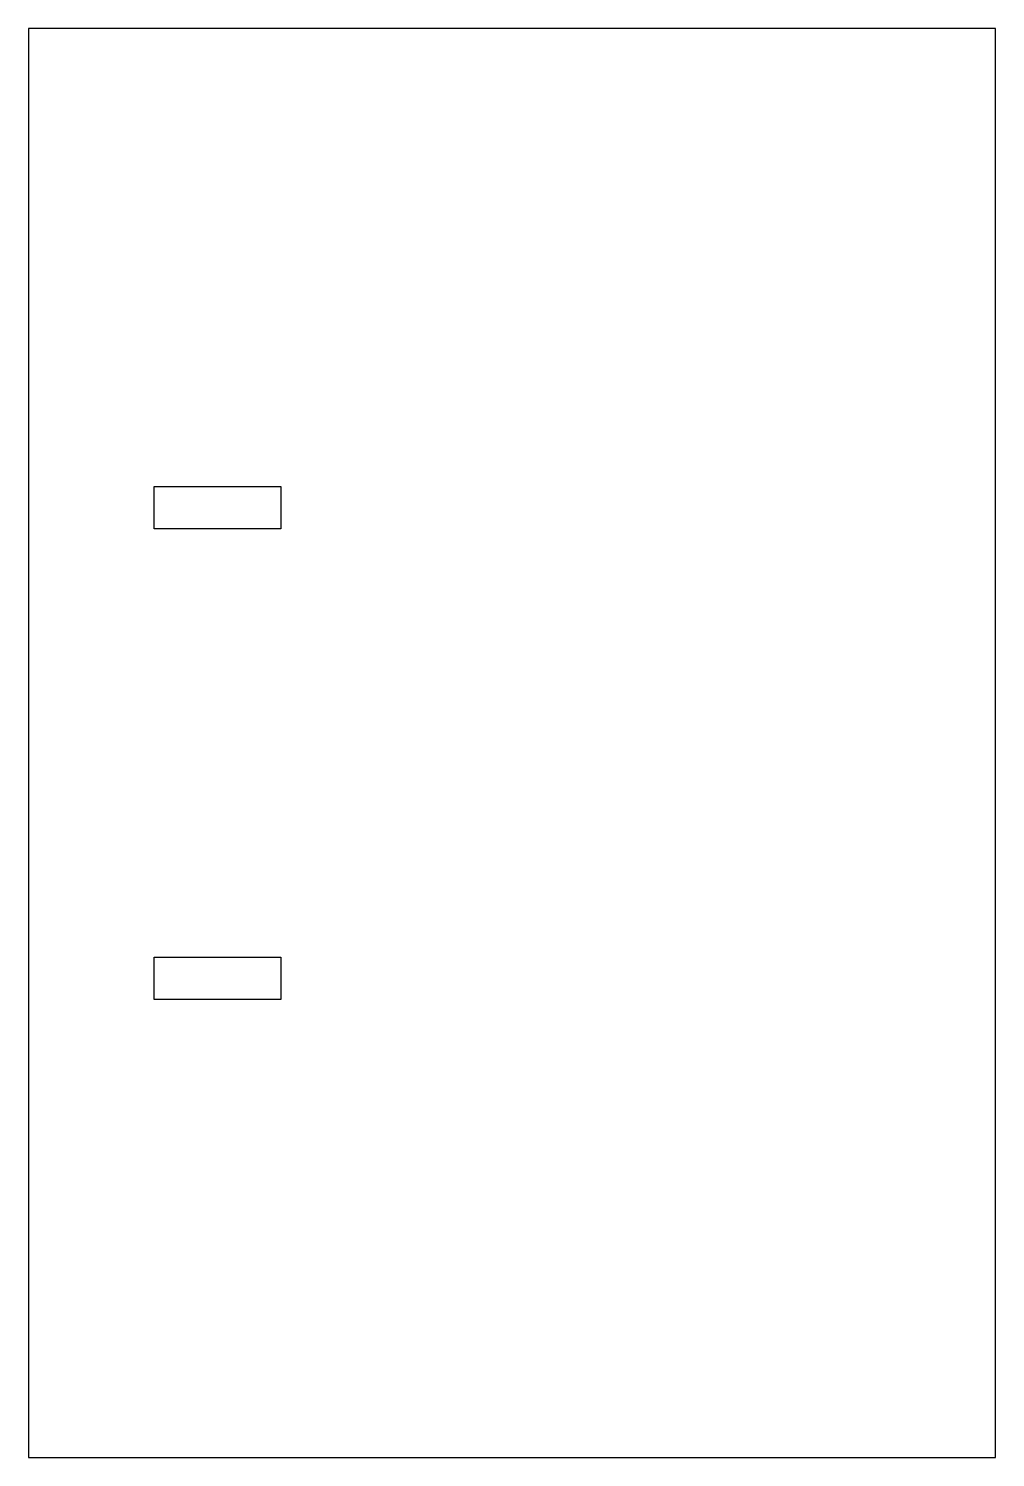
# Model space of a CAD drawing. Extents: x -75 to 40, y -85 to 85.
import ezdxf

# ---------------------------------------------------------------- set-up
doc = ezdxf.new("R2010")
doc.units = 0
doc.layers.add('VISIBLE', color=7, linetype='CONTINUOUS')

msp = doc.modelspace()

# ---------------------------------------------------------------- linework, layer by layer
at = {"layer": 'VISIBLE'}
for p, q in [((-75, 85), (-75, -85)), ((40, 85), (-75, 85)), ((40, -85), (40, 85)), ((-60.08, 25.5), (-60.08, 30.5)), ((-60.08, 30.5), (-45, 30.5)), ((-45, 30.5), (-45, 25.5)), ((-45, 25.5), (-60.08, 25.5)), ((-60.08, -30.5), (-60.08, -25.5)), ((-60.08, -25.5), (-45, -25.5)), ((-45, -25.5), (-45, -30.5)), ((-45, -30.5), (-60.08, -30.5)), ((-75, -85), (40, -85))]:
    msp.add_line(p, q, dxfattribs=at)

doc.saveas('drawing.dxf')
